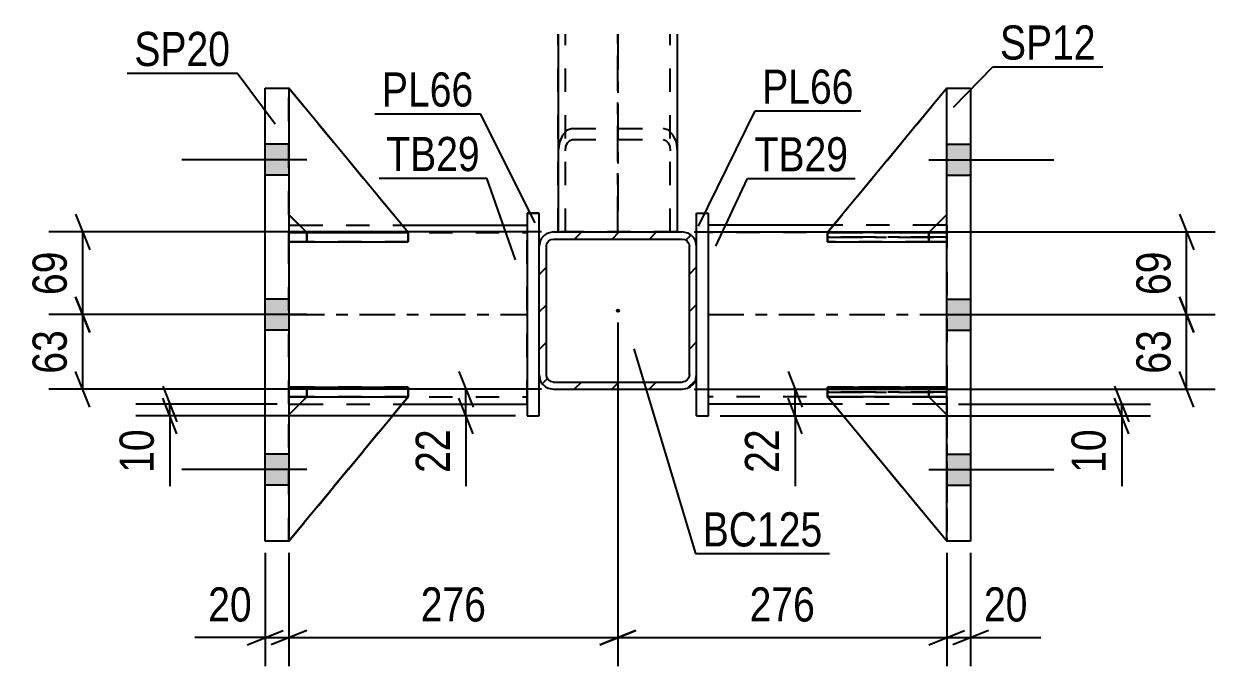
# Model space of a CAD drawing. Header units: millimetres. Extents: x -123 to 718, y -437 to 157.
# Drawn here: x 180.5 to 280.5, y -323.8 to -269.9 of the extents above; entities that cross this region are included whole.
import ezdxf

# ---------------------------------------------------------------- set-up
doc = ezdxf.new("R2010")
doc.units = ezdxf.units.MM
doc.linetypes.add('DXK_LINE_DOT2', pattern=[3.9198, 1.9599, -1.9599])
doc.linetypes.add('DXK_LINE_DOT3', pattern=[5.9187, 2.979, -0.9799, 0.9799, -0.9799])
doc.styles.add('Arial Narrow', font='ARIALN.TTF', dxfattribs={"height": 0.2})

# ---------------------------------------------------------------- blocks, each defined once
blk = doc.blocks.new('Part-232816598-21380 - 1372')
at = {"color": 2, "linetype": 'Continuous'}
for p, q in [((202.721, -275.3), (202.721, -275.3)), ((202.721, -275.3), (202.721, -275.302)), ((202.723, -275.302), (202.721, -275.3)), ((212.721, -287.41), (202.727, -275.307)), ((204.211, -287.4), (202.727, -285.916)), ((211.474, -287.41), (212.721, -287.41)), ((212.721, -287.41), (212.721, -287.41))]:
    blk.add_line(p, q, dxfattribs=at)
at = {"color": 7, "linetype": 'DXK_LINE_DOT2'}
for p, q in [((202.721, -275.3), (212.721, -287.41)), ((202.721, -285.91), (202.721, -275.302)), ((202.727, -275.307), (202.723, -275.302)), ((204.221, -287.41), (202.721, -285.91)), ((202.727, -285.916), (202.721, -285.91)), ((204.221, -287.41), (204.211, -287.4)), ((212.721, -287.41), (204.221, -287.41)), ((204.221, -287.41), (204.221, -287.41)), ((204.221, -287.41), (211.474, -287.41))]:
    blk.add_line(p, q, dxfattribs=at)
blk = doc.blocks.new('Bolt-232816598-21388 - 1372')
at = {"linetype": 'Continuous'}
for points in [[(202.727, -282.602), (202.727, -280.002), (200.727, -280.002), (200.727, -282.602)], [(202.727, -282.602), (202.727, -280.002), (200.727, -280.002), (200.727, -282.602)], [(202.727, -282.602), (202.727, -280.002), (200.727, -280.002), (200.727, -282.602)], [(202.727, -295.602), (202.727, -293.002), (200.727, -293.002), (200.727, -295.602)], [(202.727, -295.602), (202.727, -293.002), (200.727, -293.002), (200.727, -295.602)], [(202.727, -308.602), (202.727, -306.002), (200.727, -306.002), (200.727, -308.602)], [(202.727, -308.602), (202.727, -306.002), (200.727, -306.002), (200.727, -308.602)], [(202.727, -308.602), (202.727, -306.002), (200.727, -306.002), (200.727, -308.602)]]:
    blk.add_hatch(color=1, dxfattribs=at).paths.add_polyline_path(points)
at = {"color": 1, "linetype": 'Continuous'}
for p, q in [((202.727, -280.002), (200.727, -280.002)), ((202.727, -280.002), (200.727, -280.002)), ((202.727, -280.002), (200.727, -280.002)), ((204.227, -281.302), (193.727, -281.302)), ((204.227, -281.302), (193.727, -281.302)), ((204.227, -281.302), (193.727, -281.302)), ((202.727, -282.602), (200.727, -282.602)), ((202.727, -282.602), (200.727, -282.602)), ((202.727, -282.602), (200.727, -282.602)), ((202.727, -293.002), (200.727, -293.002)), ((202.727, -293.002), (200.727, -293.002)), ((204.227, -294.302), (193.727, -294.302)), ((204.227, -294.302), (193.727, -294.302)), ((202.727, -295.602), (200.727, -295.602)), ((202.727, -295.602), (200.727, -295.602)), ((202.727, -306.002), (200.727, -306.002)), ((202.727, -306.002), (200.727, -306.002)), ((202.727, -306.002), (200.727, -306.002)), ((204.227, -307.302), (193.727, -307.302)), ((204.227, -307.302), (193.727, -307.302)), ((204.227, -307.302), (193.727, -307.302)), ((202.727, -308.602), (200.727, -308.602)), ((202.727, -308.602), (200.727, -308.602)), ((202.727, -308.602), (200.727, -308.602))]:
    blk.add_line(p, q, dxfattribs=at)
blk = doc.blocks.new('Bolt-232816598-1386 - 1372')
at = {"linetype": 'Continuous'}
for points in [[(259.928, -282.602), (259.928, -280.002), (257.928, -280.002), (257.928, -282.602)], [(259.928, -282.602), (259.928, -280.002), (257.928, -280.002), (257.928, -282.602)], [(259.928, -282.602), (259.928, -280.002), (257.928, -280.002), (257.928, -282.602)], [(259.928, -295.602), (259.928, -293.002), (257.928, -293.002), (257.928, -295.602)], [(259.928, -295.602), (259.928, -293.002), (257.928, -293.002), (257.928, -295.602)], [(259.928, -308.602), (259.928, -306.002), (257.928, -306.002), (257.928, -308.602)], [(259.928, -308.602), (259.928, -306.002), (257.928, -306.002), (257.928, -308.602)], [(259.928, -308.602), (259.928, -306.002), (257.928, -306.002), (257.928, -308.602)]]:
    blk.add_hatch(color=1, dxfattribs=at).paths.add_polyline_path(points)
at = {"color": 1, "linetype": 'Continuous'}
for p, q in [((257.928, -280.002), (259.928, -280.002)), ((257.928, -280.002), (259.928, -280.002)), ((257.928, -280.002), (259.928, -280.002)), ((256.428, -281.302), (266.928, -281.302)), ((256.428, -281.302), (266.928, -281.302)), ((256.428, -281.302), (266.928, -281.302)), ((257.928, -282.602), (259.928, -282.602)), ((257.928, -282.602), (259.928, -282.602)), ((257.928, -282.602), (259.928, -282.602)), ((257.928, -293.002), (259.928, -293.002)), ((257.928, -293.002), (259.928, -293.002)), ((256.428, -294.302), (266.928, -294.302)), ((256.428, -294.302), (266.928, -294.302)), ((257.928, -295.602), (259.928, -295.602)), ((257.928, -295.602), (259.928, -295.602)), ((257.928, -306.002), (259.928, -306.002)), ((257.928, -306.002), (259.928, -306.002)), ((257.928, -306.002), (259.928, -306.002)), ((256.428, -307.302), (266.928, -307.302)), ((256.428, -307.302), (266.928, -307.302)), ((256.428, -307.302), (266.928, -307.302)), ((257.928, -308.602), (259.928, -308.602)), ((257.928, -308.602), (259.928, -308.602)), ((257.928, -308.602), (259.928, -308.602))]:
    blk.add_line(p, q, dxfattribs=at)
blk = doc.blocks.new('Part-232816598-1447 - 1372')
at = {"color": 2, "linetype": 'Continuous'}
for p, q in [((225.327, -270.766), (225.327, -287.363)), ((235.327, -287.363), (235.327, -270.766))]:
    blk.add_line(p, q, dxfattribs=at)
at = {"color": 7, "linetype": 'DXK_LINE_DOT2'}
for p, q in [((225.927, -287.363), (225.927, -270.766)), ((234.727, -287.363), (234.727, -270.766)), ((225.327, -287.363), (235.327, -287.363)), ((225.327, -287.363), (225.418, -287.363))]:
    blk.add_line(p, q, dxfattribs=at)
at = {"color": 7, "linetype": 'DXK_LINE_DOT3'}
blk.add_line((230.327, -287.363), (230.327, -270.766), dxfattribs=at)
blk = doc.blocks.new('Part-232816598-1449 - 1372')
at = {"color": 7, "linetype": 'DXK_LINE_DOT2'}
for p, q in [((225.327, -287.363), (225.327, -270.766)), ((225.927, -287.363), (225.927, -270.766)), ((234.727, -287.363), (234.727, -270.766)), ((235.327, -287.363), (235.327, -270.766)), ((226.068, -278.828), (225.678, -279.232)), ((226.527, -278.687), (226.068, -278.828)), ((226.527, -278.687), (234.127, -278.687)), ((234.586, -278.828), (234.127, -278.687)), ((234.975, -279.232), (234.586, -278.828)), ((225.418, -279.835), (225.327, -280.547)), ((225.678, -279.232), (225.418, -279.835)), ((225.973, -280.191), (226.103, -279.889)), ((226.103, -279.889), (226.297, -279.688)), ((226.297, -279.688), (226.527, -279.617)), ((226.527, -279.617), (234.127, -279.617)), ((234.127, -279.617), (234.356, -279.688)), ((234.356, -279.688), (234.551, -279.889)), ((234.551, -279.889), (234.681, -280.191)), ((235.236, -279.835), (234.975, -279.232)), ((235.327, -280.547), (235.236, -279.835)), ((225.927, -280.547), (225.973, -280.191)), ((234.681, -280.191), (234.727, -280.547)), ((235.327, -287.363), (225.327, -287.363))]:
    blk.add_line(p, q, dxfattribs=at)
at = {"color": 7, "linetype": 'DXK_LINE_DOT3'}
blk.add_line((230.327, -270.766), (230.327, -286.438), dxfattribs=at)
blk = doc.blocks.new('Part-232816598-1547 - 1372')
at = {"color": 2, "linetype": 'Continuous'}
for p, q in [((257.928, -313.302), (257.928, -275.302)), ((257.928, -275.302), (259.928, -275.302)), ((259.928, -275.302), (259.928, -313.302)), ((259.928, -313.302), (257.928, -313.302))]:
    blk.add_line(p, q, dxfattribs=at)
blk = doc.blocks.new('Part-232816598-1478 - 1372')
at = {"color": 2, "linetype": 'Continuous'}
for p, q in [((248.429, -286.802), (237.927, -286.802)), ((257.928, -286.802), (257.035, -286.802)), ((248.417, -301.802), (237.927, -301.802)), ((257.928, -301.802), (257.02, -301.802))]:
    blk.add_line(p, q, dxfattribs=at)
at = {"color": 7, "linetype": 'DXK_LINE_DOT2'}
for p, q in [((237.927, -301.802), (237.927, -286.802)), ((257.035, -286.802), (248.429, -286.802)), ((257.928, -286.802), (257.928, -301.802)), ((257.928, -287.402), (237.927, -287.402)), ((257.928, -301.202), (237.927, -301.202)), ((257.02, -301.802), (248.417, -301.802))]:
    blk.add_line(p, q, dxfattribs=at)
at = {"color": 7, "linetype": 'DXK_LINE_DOT3'}
blk.add_line((237.927, -294.302), (257.928, -294.302), dxfattribs=at)
blk = doc.blocks.new('Part-232816598-21383 - 1372')
at = {"color": 2, "linetype": 'Continuous'}
for p, q in [((202.721, -301.2), (202.721, -300.4)), ((202.727, -300.4), (212.721, -300.4)), ((212.721, -301.2), (212.721, -300.4)), ((202.721, -301.2), (202.721, -301.2)), ((202.727, -301.2), (212.721, -301.2))]:
    blk.add_line(p, q, dxfattribs=at)
at = {"color": 7, "linetype": 'DXK_LINE_DOT2'}
for p, q in [((204.221, -300.4), (202.721, -300.4)), ((202.721, -300.4), (202.727, -300.4)), ((204.221, -301.2), (204.221, -300.4)), ((212.721, -300.4), (204.221, -300.4)), ((202.721, -301.2), (204.221, -301.2)), ((202.721, -301.2), (202.727, -301.2)), ((204.221, -301.2), (212.721, -301.2))]:
    blk.add_line(p, q, dxfattribs=at)
blk = doc.blocks.new('Part-232816598-1493 - 1372')
at = {"color": 2, "linetype": 'Continuous'}
for p, q in [((236.927, -285.8), (237.927, -285.8)), ((236.927, -288.565), (236.927, -285.8)), ((237.927, -302.8), (237.927, -285.8)), ((236.927, -302.8), (236.927, -299.361)), ((236.927, -302.8), (237.927, -302.8))]:
    blk.add_line(p, q, dxfattribs=at)
at = {"color": 7, "linetype": 'DXK_LINE_DOT2'}
for p, q in [((236.927, -285.8), (237.927, -285.8)), ((236.927, -299.361), (236.927, -288.565)), ((236.927, -302.8), (237.927, -302.8))]:
    blk.add_line(p, q, dxfattribs=at)
at = {"color": 7, "linetype": 'DXK_LINE_DOT3'}
blk.add_line((237.427, -294.3), (237.427, -294.3), dxfattribs=at)
blk = doc.blocks.new('Part-232816598-1498 - 1372')
at = {"color": 2, "linetype": 'Continuous'}
for p, q in [((222.727, -285.8), (223.727, -285.8)), ((222.727, -285.8), (222.727, -302.8)), ((223.727, -288.561), (223.727, -285.8)), ((223.727, -302.8), (223.727, -299.365)), ((222.727, -302.8), (223.727, -302.8))]:
    blk.add_line(p, q, dxfattribs=at)
at = {"color": 7, "linetype": 'DXK_LINE_DOT2'}
for p, q in [((223.727, -285.8), (222.727, -285.8)), ((223.727, -299.365), (223.727, -288.561)), ((222.727, -302.8), (223.727, -302.8))]:
    blk.add_line(p, q, dxfattribs=at)
at = {"color": 7, "linetype": 'DXK_LINE_DOT3'}
blk.add_line((223.227, -294.3), (223.227, -294.3), dxfattribs=at)
blk = doc.blocks.new('Part-232816598-1503 - 1372')
at = {"color": 2, "linetype": 'Continuous'}
for p, q in [((202.727, -286.802), (203.614, -286.802)), ((212.22, -286.802), (222.727, -286.802)), ((202.727, -301.802), (203.629, -301.802)), ((212.232, -301.802), (222.727, -301.802))]:
    blk.add_line(p, q, dxfattribs=at)
at = {"color": 7, "linetype": 'DXK_LINE_DOT2'}
for p, q in [((202.727, -301.802), (202.727, -286.802)), ((203.614, -286.802), (212.22, -286.802)), ((222.727, -301.802), (222.727, -286.802)), ((202.727, -287.402), (222.727, -287.402)), ((202.727, -301.202), (222.727, -301.202)), ((203.629, -301.802), (212.232, -301.802))]:
    blk.add_line(p, q, dxfattribs=at)
at = {"color": 7, "linetype": 'DXK_LINE_DOT3'}
blk.add_line((202.727, -294.302), (222.727, -294.302), dxfattribs=at)
blk = doc.blocks.new('Part-232816598-1506 - 1372')
at = {"color": 7, "linetype": 'DXK_LINE_DOT2'}
for p, q in [((247.927, -301.21), (256.427, -301.21)), ((257.927, -313.3), (247.927, -301.21)), ((247.927, -301.21), (247.927, -301.21)), ((256.427, -301.21), (247.927, -301.21)), ((247.927, -301.21), (257.927, -313.3)), ((256.427, -301.21), (257.927, -302.71)), ((256.427, -301.21), (256.427, -301.21)), ((257.927, -302.71), (256.427, -301.21)), ((257.927, -302.71), (257.927, -313.3))]:
    blk.add_line(p, q, dxfattribs=at)
at = {"color": 7, "linetype": 'DXK_LINE_DOT3'}
for p, q in [((247.927, -301.21), (257.927, -301.21)), ((257.927, -301.21), (257.927, -313.3))]:
    blk.add_line(p, q, dxfattribs=at)
blk = doc.blocks.new('Part-232816598-1509 - 1372')
at = {"color": 2, "linetype": 'Continuous'}
for p, q in [((247.927, -301.21), (247.927, -301.21)), ((256.427, -301.21), (247.927, -301.21)), ((257.927, -313.3), (247.927, -301.21)), ((256.427, -301.21), (256.427, -301.21)), ((256.427, -301.21), (257.927, -302.71))]:
    blk.add_line(p, q, dxfattribs=at)
at = {"color": 7, "linetype": 'DXK_LINE_DOT2'}
for p, q in [((247.927, -301.21), (256.427, -301.21)), ((257.927, -313.3), (247.927, -301.21)), ((256.427, -301.21), (257.927, -302.71)), ((257.927, -302.71), (257.927, -313.3))]:
    blk.add_line(p, q, dxfattribs=at)
at = {"color": 7, "linetype": 'DXK_LINE_DOT3'}
for p, q in [((247.927, -301.21), (257.927, -301.21)), ((257.927, -301.21), (257.927, -313.3))]:
    blk.add_line(p, q, dxfattribs=at)
blk = doc.blocks.new('Part-232816598-1512 - 1372')
at = {"color": 7, "linetype": 'DXK_LINE_DOT2'}
for p, q in [((257.927, -275.3), (247.927, -287.41)), ((247.927, -287.41), (257.927, -275.3)), ((257.927, -285.91), (257.927, -275.3)), ((256.427, -287.41), (257.927, -285.91)), ((256.427, -287.41), (257.927, -285.91)), ((247.927, -287.41), (256.427, -287.41)), ((247.927, -287.41), (247.927, -287.41)), ((256.427, -287.41), (247.927, -287.41)), ((256.427, -287.41), (256.427, -287.41))]:
    blk.add_line(p, q, dxfattribs=at)
at = {"color": 7, "linetype": 'DXK_LINE_DOT3'}
for p, q in [((257.927, -287.41), (257.927, -275.3)), ((247.927, -287.41), (257.927, -287.41))]:
    blk.add_line(p, q, dxfattribs=at)
blk = doc.blocks.new('Part-232816598-1515 - 1372')
at = {"color": 2, "linetype": 'Continuous'}
for p, q in [((257.927, -275.3), (247.927, -287.41)), ((257.927, -275.302), (257.927, -275.3)), ((257.927, -275.3), (257.927, -275.3)), ((256.437, -287.4), (257.927, -285.91)), ((249.175, -287.41), (247.927, -287.41)), ((247.927, -287.41), (247.927, -287.41))]:
    blk.add_line(p, q, dxfattribs=at)
at = {"color": 7, "linetype": 'DXK_LINE_DOT2'}
for p, q in [((257.927, -275.3), (247.927, -287.41)), ((257.927, -285.91), (257.927, -275.302)), ((256.427, -287.41), (257.927, -285.91)), ((256.427, -287.41), (247.927, -287.41)), ((256.427, -287.41), (249.175, -287.41)), ((256.427, -287.41), (256.437, -287.4)), ((256.427, -287.41), (256.427, -287.41))]:
    blk.add_line(p, q, dxfattribs=at)
at = {"color": 7, "linetype": 'DXK_LINE_DOT3'}
for p, q in [((257.927, -287.41), (257.927, -275.3)), ((247.927, -287.41), (257.927, -287.41))]:
    blk.add_line(p, q, dxfattribs=at)
blk = doc.blocks.new('Part-232816598-1516 - 1372')
at = {"color": 7, "linetype": 'DXK_LINE_DOT2'}
for p, q in [((247.928, -301.2), (247.928, -300.4)), ((247.928, -300.4), (256.428, -300.4)), ((257.927, -300.4), (247.928, -300.4)), ((256.428, -301.2), (256.428, -300.4)), ((256.428, -300.4), (257.928, -300.4)), ((257.927, -301.2), (257.927, -300.4)), ((257.927, -300.4), (257.928, -300.4)), ((257.928, -301.2), (257.928, -300.4)), ((256.428, -301.2), (247.928, -301.2)), ((247.928, -301.2), (257.927, -301.2)), ((257.928, -301.2), (256.428, -301.2)), ((257.927, -301.2), (257.928, -301.2))]:
    blk.add_line(p, q, dxfattribs=at)
at = {"color": 7, "linetype": 'DXK_LINE_DOT3'}
for p, q in [((257.928, -300.8), (247.928, -300.8)), ((247.928, -300.8), (257.927, -300.8))]:
    blk.add_line(p, q, dxfattribs=at)
blk = doc.blocks.new('Part-232816598-1517 - 1372')
at = {"color": 7, "linetype": 'DXK_LINE_DOT2'}
for p, q in [((247.928, -288.2), (247.928, -287.4)), ((247.928, -287.4), (256.428, -287.4)), ((257.927, -287.4), (247.928, -287.4)), ((256.428, -288.2), (256.428, -287.4)), ((256.428, -287.4), (257.928, -287.4)), ((257.927, -288.2), (257.927, -287.4)), ((257.927, -287.4), (257.928, -287.4)), ((257.928, -288.2), (257.928, -287.4)), ((256.428, -288.2), (247.928, -288.2)), ((247.928, -288.2), (257.927, -288.2)), ((257.928, -288.2), (256.428, -288.2)), ((257.927, -288.2), (257.928, -288.2))]:
    blk.add_line(p, q, dxfattribs=at)
at = {"color": 7, "linetype": 'DXK_LINE_DOT3'}
for p, q in [((257.928, -287.8), (247.928, -287.8)), ((247.928, -287.8), (257.927, -287.8))]:
    blk.add_line(p, q, dxfattribs=at)
blk = doc.blocks.new('Part-232816598-1518 - 1372')
at = {"color": 2, "linetype": 'Continuous'}
for p, q in [((247.928, -300.4), (257.928, -300.4)), ((247.928, -300.4), (247.928, -301.2)), ((257.928, -300.4), (257.928, -300.4)), ((257.928, -301.2), (257.928, -300.4)), ((257.928, -301.2), (247.928, -301.2))]:
    blk.add_line(p, q, dxfattribs=at)
at = {"color": 7, "linetype": 'DXK_LINE_DOT2'}
for p, q in [((256.428, -300.4), (247.928, -300.4)), ((257.928, -300.4), (256.428, -300.4)), ((256.428, -300.4), (256.428, -301.2)), ((257.928, -300.4), (257.928, -300.4)), ((247.928, -301.2), (256.428, -301.2)), ((256.428, -301.2), (257.928, -301.2))]:
    blk.add_line(p, q, dxfattribs=at)
blk = doc.blocks.new('Part-232816598-1519 - 1372')
at = {"color": 2, "linetype": 'Continuous'}
for p, q in [((247.936, -287.4), (247.928, -287.4)), ((247.928, -287.4), (247.928, -288.2)), ((257.928, -287.4), (249.175, -287.4)), ((257.928, -287.4), (257.928, -287.4)), ((257.928, -287.4), (257.928, -288.2)), ((247.928, -288.2), (257.928, -288.2))]:
    blk.add_line(p, q, dxfattribs=at)
at = {"color": 7, "linetype": 'DXK_LINE_DOT2'}
for p, q in [((249.175, -287.4), (247.936, -287.4)), ((256.428, -287.4), (247.936, -287.4)), ((256.428, -287.4), (257.928, -287.4)), ((256.428, -287.4), (256.428, -288.2)), ((257.928, -287.4), (257.928, -287.4)), ((247.928, -288.2), (256.428, -288.2)), ((256.428, -288.2), (257.928, -288.2))]:
    blk.add_line(p, q, dxfattribs=at)
blk = doc.blocks.new('Part-232816598-1586 - 1372')
at = {"linetype": 'Continuous'}
h = blk.add_hatch(dxfattribs=at)
h.set_pattern_fill('', scale=0.7, style=0, pattern_type=0)
h.set_pattern_definition([(45, (236.186, -300.4716), (-1.57154, 1.57154), [])])
h.paths.add_polyline_path([(235.727, -300.563), (236.186, -300.472), (236.575, -300.212), (236.836, -299.822), (236.927, -299.363), (236.927, -288.563), (236.836, -288.104), (236.575, -287.714), (236.186, -287.454), (235.727, -287.363), (224.927, -287.363), (224.468, -287.454), (224.078, -287.714), (223.818, -288.104), (223.727, -288.563), (223.727, -299.363), (223.818, -299.822), (224.078, -300.212), (224.468, -300.472), (224.927, -300.563)])
h.paths.add_polyline_path([(224.927, -299.963), (224.697, -299.917), (224.503, -299.787), (224.373, -299.593), (224.327, -299.363), (224.327, -288.563), (224.373, -288.333), (224.503, -288.139), (224.697, -288.009), (224.927, -287.963), (235.727, -287.963), (235.956, -288.009), (236.151, -288.139), (236.281, -288.333), (236.327, -288.563), (236.327, -299.363), (236.281, -299.593), (236.151, -299.787), (235.956, -299.917), (235.727, -299.963)])
blk.add_hatch(color=30, dxfattribs=at).paths.add_polyline_path([(230.327, -294.063, -1), (230.327, -293.863, -1)])
at = {"color": 2, "linetype": 'Continuous'}
for p, q in [((224.927, -287.363), (224.468, -287.454)), ((224.927, -287.363), (235.727, -287.363)), ((236.186, -287.454), (235.727, -287.363)), ((223.818, -288.104), (223.727, -288.563)), ((223.727, -299.363), (223.727, -288.563)), ((224.327, -288.563), (224.373, -288.333)), ((224.327, -299.363), (224.327, -288.563)), ((224.373, -288.333), (224.503, -288.139)), ((224.503, -288.139), (224.697, -288.009)), ((224.697, -288.009), (224.927, -287.963)), ((224.927, -287.963), (235.727, -287.963)), ((235.727, -287.963), (235.956, -288.009)), ((235.956, -288.009), (236.151, -288.139)), ((236.151, -288.139), (236.281, -288.333)), ((236.281, -288.333), (236.327, -288.563)), ((236.327, -299.363), (236.327, -288.563)), ((236.927, -288.563), (236.836, -288.104)), ((236.927, -299.363), (236.927, -288.563)), ((223.727, -299.363), (223.818, -299.822)), ((224.373, -299.593), (224.327, -299.363)), ((224.503, -299.787), (224.373, -299.593)), ((224.697, -299.917), (224.503, -299.787)), ((224.927, -299.963), (224.697, -299.917)), ((235.956, -299.917), (235.727, -299.963)), ((236.151, -299.787), (235.956, -299.917)), ((236.281, -299.593), (236.151, -299.787)), ((236.327, -299.363), (236.281, -299.593)), ((236.836, -299.822), (236.927, -299.363)), ((224.468, -300.472), (224.927, -300.563)), ((224.927, -299.963), (235.727, -299.963)), ((224.927, -300.563), (235.727, -300.563)), ((235.727, -300.563), (236.186, -300.472))]:
    blk.add_line(p, q, dxfattribs=at)
at = {"color": 7, "linetype": 'DXK_LINE_DOT3'}
blk.add_line((230.327, -293.963), (230.327, -293.963), dxfattribs=at)
at = {"color": 30, "linetype": 'DXK_LINE_DOT3'}
blk.add_line((230.327, -293.963), (230.327, -293.963), dxfattribs=at)
at = {"color": 30, "linetype": 'Continuous'}
blk.add_circle((230.327, -293.963), 0.1, dxfattribs=at)
at = {"color": 2, "linetype": 'Continuous'}
for centre, start, end in [((224.927, -288.563), 112.5, 157.5), ((235.727, -288.563), 22.5, 67.5), ((224.927, -299.363), 202.5, 247.5), ((235.727, -299.363), 292.5, 337.5)]:
    blk.add_arc(centre, 1.2, start, end, dxfattribs=at)
blk = doc.blocks.new('Part-232816598-21377 - 1372')
at = {"color": 7, "linetype": 'DXK_LINE_DOT2'}
for p, q in [((204.221, -301.21), (202.721, -302.71)), ((202.721, -313.3), (212.721, -301.21)), ((202.721, -302.71), (204.221, -301.21)), ((212.721, -301.21), (202.721, -313.3)), ((212.721, -301.21), (204.221, -301.21)), ((204.221, -301.21), (204.221, -301.21)), ((204.221, -301.21), (212.721, -301.21)), ((212.721, -301.21), (212.721, -301.21)), ((202.721, -302.71), (202.721, -313.3))]:
    blk.add_line(p, q, dxfattribs=at)
blk = doc.blocks.new('Part-232816598-21378 - 1372')
at = {"color": 7, "linetype": 'DXK_LINE_DOT2'}
for p, q in [((202.721, -302.71), (204.221, -301.21)), ((202.721, -313.3), (212.721, -301.21)), ((204.221, -301.21), (212.721, -301.21)), ((202.721, -302.71), (202.727, -302.704)), ((202.721, -313.3), (202.721, -302.71)), ((202.721, -313.3), (202.727, -313.293))]:
    blk.add_line(p, q, dxfattribs=at)
at = {"color": 2, "linetype": 'Continuous'}
for p, q in [((202.727, -302.704), (204.221, -301.21)), ((202.727, -313.293), (212.721, -301.21)), ((204.221, -301.21), (212.721, -301.21)), ((204.221, -301.21), (204.221, -301.21)), ((212.721, -301.21), (212.721, -301.21))]:
    blk.add_line(p, q, dxfattribs=at)
blk = doc.blocks.new('Part-232816598-21379 - 1372')
at = {"color": 7, "linetype": 'DXK_LINE_DOT2'}
for p, q in [((202.721, -285.91), (202.721, -275.3)), ((202.721, -275.3), (212.721, -287.41)), ((202.721, -275.3), (212.721, -287.41)), ((204.221, -287.41), (202.721, -285.91)), ((204.221, -287.41), (202.721, -285.91)), ((212.721, -287.41), (204.221, -287.41)), ((204.221, -287.41), (204.221, -287.41)), ((204.221, -287.41), (212.721, -287.41)), ((212.721, -287.41), (212.721, -287.41))]:
    blk.add_line(p, q, dxfattribs=at)
blk = doc.blocks.new('Part-232816598-21381 - 1372')
at = {"color": 7, "linetype": 'DXK_LINE_DOT2'}
for p, q in [((202.721, -300.4), (204.221, -300.4)), ((212.721, -300.4), (202.721, -300.4)), ((202.721, -300.4), (202.721, -300.4)), ((202.721, -300.4), (202.721, -301.2)), ((202.721, -300.4), (202.721, -301.2)), ((204.221, -300.4), (212.721, -300.4)), ((204.221, -300.4), (204.221, -301.2)), ((212.721, -300.4), (212.721, -301.2)), ((204.221, -301.2), (202.721, -301.2)), ((202.721, -301.2), (212.721, -301.2)), ((202.721, -301.2), (202.721, -301.2)), ((212.721, -301.2), (204.221, -301.2))]:
    blk.add_line(p, q, dxfattribs=at)
blk = doc.blocks.new('Part-232816598-21382 - 1372')
at = {"color": 7, "linetype": 'DXK_LINE_DOT2'}
for p, q in [((202.721, -287.4), (204.221, -287.4)), ((212.721, -287.4), (202.721, -287.4)), ((202.721, -287.4), (202.721, -287.4)), ((202.721, -287.4), (202.721, -288.2)), ((202.721, -287.4), (202.721, -288.2)), ((204.221, -287.4), (212.721, -287.4)), ((204.221, -287.4), (204.221, -288.2)), ((212.721, -287.4), (212.721, -288.2)), ((204.221, -288.2), (202.721, -288.2)), ((202.721, -288.2), (212.721, -288.2)), ((202.721, -288.2), (202.721, -288.2)), ((212.721, -288.2), (204.221, -288.2))]:
    blk.add_line(p, q, dxfattribs=at)
blk = doc.blocks.new('Part-232816598-21384 - 1372')
at = {"color": 2, "linetype": 'Continuous'}
for p, q in [((202.721, -288.2), (202.721, -287.4)), ((202.727, -287.4), (211.474, -287.4)), ((212.721, -287.4), (212.713, -287.4)), ((212.721, -288.2), (212.721, -287.4)), ((202.721, -288.2), (202.721, -288.2)), ((202.727, -288.2), (212.721, -288.2))]:
    blk.add_line(p, q, dxfattribs=at)
at = {"color": 7, "linetype": 'DXK_LINE_DOT2'}
for p, q in [((204.221, -287.4), (202.721, -287.4)), ((202.721, -287.4), (202.727, -287.4)), ((204.221, -288.2), (204.221, -287.4)), ((204.221, -287.4), (212.713, -287.4)), ((202.721, -288.2), (204.221, -288.2)), ((202.721, -288.2), (202.727, -288.2)), ((204.221, -288.2), (212.721, -288.2))]:
    blk.add_line(p, q, dxfattribs=at)
blk = doc.blocks.new('Part-232816598-21385 - 1372')
at = {"color": 2, "linetype": 'Continuous'}
for p, q in [((200.727, -275.302), (202.727, -275.302)), ((200.727, -313.302), (200.727, -275.302)), ((202.727, -275.302), (202.727, -313.302)), ((202.727, -313.302), (200.727, -313.302))]:
    blk.add_line(p, q, dxfattribs=at)
blk = doc.blocks.new('StraightDimension-232816598-66587 - 1372')
at = {"color": 7, "linetype": 'Continuous'}
for p, q in [((184.823, -285.863), (186.023, -288.863)), ((223.927, -287.363), (182.573, -287.363)), ((185.423, -294.302), (185.423, -287.363)), ((186.023, -295.802), (184.823, -292.802)), ((194.423, -294.302), (182.573, -294.302))]:
    blk.add_line(p, q, dxfattribs=at)
at = {"color": 0}
blk.add_wipeout([(184.673, -288.405), (180.473, -288.405), (180.473, -293.261), (184.673, -293.261)], dxfattribs=at)
at = {"color": 3, "style": 'Arial Narrow'}
blk.add_text('69', height=2.8633, rotation=90.00021, dxfattribs=at).set_placement((184.073, -292.661))
blk = doc.blocks.new('StraightDimension-232816598-66639 - 1372')
at = {"color": 7, "linetype": 'Continuous'}
for p, q in [((244.607, -299.063), (245.807, -302.063)), ((236.727, -300.563), (247.607, -300.563)), ((245.207, -302.8), (245.207, -300.563)), ((245.807, -304.3), (244.607, -301.3)), ((238.927, -302.8), (247.607, -302.8)), ((245.207, -302.8), (245.207, -308.706)), ((245.207, -302.8), (245.207, -308.706))]:
    blk.add_line(p, q, dxfattribs=at)
at = {"color": 0}
blk.add_wipeout([(244.457, -303.325), (240.257, -303.325), (240.257, -308.181), (244.457, -308.181)], dxfattribs=at)
at = {"color": 3, "style": 'Arial Narrow'}
blk.add_text('22', height=2.8633, rotation=90.00021, dxfattribs=at).set_placement((243.857, -307.581))
blk = doc.blocks.new('StraightDimension-232816598-66617 - 1372')
at = {"color": 7, "linetype": 'Continuous'}
for p, q in [((272.017, -300.302), (273.217, -303.302)), ((258.928, -301.802), (275.017, -301.802)), ((273.217, -304.3), (272.017, -301.3)), ((272.617, -302.8), (272.617, -301.802)), ((238.927, -302.8), (275.017, -302.8)), ((272.617, -302.8), (272.617, -308.706)), ((272.617, -302.8), (272.617, -308.706))]:
    blk.add_line(p, q, dxfattribs=at)
at = {"color": 0}
blk.add_wipeout([(271.867, -303.325), (267.667, -303.325), (267.667, -308.181), (271.867, -308.181)], dxfattribs=at)
at = {"color": 3, "style": 'Arial Narrow'}
blk.add_text('10', height=2.8633, rotation=90.00021, dxfattribs=at).set_placement((271.267, -307.581))
blk = doc.blocks.new('StraightDimension-232816598-66588 - 1372')
at = {"color": 7, "linetype": 'Continuous'}
for p, q in [((184.823, -292.802), (186.023, -295.802)), ((194.423, -294.302), (182.573, -294.302)), ((185.423, -300.563), (185.423, -294.302)), ((186.023, -302.063), (184.823, -299.063)), ((223.927, -300.563), (182.573, -300.563))]:
    blk.add_line(p, q, dxfattribs=at)
at = {"color": 0}
blk.add_wipeout([(184.673, -295.005), (180.473, -295.005), (180.473, -299.861), (184.673, -299.861)], dxfattribs=at)
at = {"color": 3, "style": 'Arial Narrow'}
blk.add_text('63', height=2.8633, rotation=90.00021, dxfattribs=at).set_placement((184.073, -299.261))
blk = doc.blocks.new('StraightDimension-232816598-67163 - 1372')
at = {"color": 7, "linetype": 'Continuous'}
for p, q in [((257.927, -314.3), (257.927, -323.8)), ((259.928, -314.3), (259.928, -323.8)), ((256.427, -322), (259.427, -320.8)), ((261.428, -320.8), (258.428, -322)), ((257.927, -321.4), (259.928, -321.4)), ((259.928, -321.4), (265.834, -321.4)), ((259.928, -321.4), (265.834, -321.4))]:
    blk.add_line(p, q, dxfattribs=at)
at = {"color": 0}
blk.add_wipeout([(265.309, -320.65), (265.309, -316.45), (260.453, -316.45), (260.453, -320.65)], dxfattribs=at)
at = {"color": 3, "style": 'Arial Narrow'}
blk.add_text('20', height=2.8633, dxfattribs=at).set_placement((261.053, -320.05))
blk = doc.blocks.new('StraightDimension-232816598-66563 - 1372')
at = {"color": 7, "linetype": 'Continuous'}
for p, q in [((277.457, -285.863), (278.657, -288.863)), ((236.727, -287.363), (280.457, -287.363)), ((278.057, -294.302), (278.057, -287.363)), ((278.657, -295.802), (277.457, -292.802)), ((263.738, -294.302), (280.457, -294.302))]:
    blk.add_line(p, q, dxfattribs=at)
at = {"color": 0}
blk.add_wipeout([(277.307, -288.405), (273.107, -288.405), (273.107, -293.261), (277.307, -293.261)], dxfattribs=at)
at = {"color": 3, "style": 'Arial Narrow'}
blk.add_text('69', height=2.8633, rotation=90.00021, dxfattribs=at).set_placement((276.707, -292.661))
blk = doc.blocks.new('StraightDimension-232816598-66628 - 1372')
at = {"color": 7, "linetype": 'Continuous'}
for p, q in [((216.976, -299.063), (218.176, -302.063)), ((223.927, -300.563), (214.726, -300.563)), ((217.576, -302.8), (217.576, -300.563)), ((218.176, -304.3), (216.976, -301.3)), ((221.727, -302.8), (214.726, -302.8)), ((217.576, -302.8), (217.576, -308.706)), ((217.576, -302.8), (217.576, -308.706))]:
    blk.add_line(p, q, dxfattribs=at)
at = {"color": 0}
blk.add_wipeout([(216.826, -303.325), (212.626, -303.325), (212.626, -308.181), (216.826, -308.181)], dxfattribs=at)
at = {"color": 3, "style": 'Arial Narrow'}
blk.add_text('22', height=2.8633, rotation=90.00021, dxfattribs=at).set_placement((216.226, -307.581))
blk = doc.blocks.new('StraightDimension-232816598-66564 - 1372')
at = {"color": 7, "linetype": 'Continuous'}
for p, q in [((277.457, -292.802), (278.657, -295.802)), ((263.738, -294.302), (280.457, -294.302)), ((278.057, -300.563), (278.057, -294.302)), ((278.657, -302.063), (277.457, -299.063)), ((236.727, -300.563), (280.457, -300.563))]:
    blk.add_line(p, q, dxfattribs=at)
at = {"color": 0}
blk.add_wipeout([(277.307, -295.005), (273.107, -295.005), (273.107, -299.861), (277.307, -299.861)], dxfattribs=at)
at = {"color": 3, "style": 'Arial Narrow'}
blk.add_text('63', height=2.8633, rotation=90.00021, dxfattribs=at).set_placement((276.707, -299.261))
blk = doc.blocks.new('StraightDimension-232816598-66606 - 1372')
at = {"color": 7, "linetype": 'Continuous'}
for p, q in [((192.127, -300.302), (193.327, -303.302)), ((201.727, -301.802), (189.877, -301.802)), ((193.327, -304.3), (192.127, -301.3)), ((192.727, -302.8), (192.727, -301.802)), ((221.727, -302.8), (189.877, -302.8)), ((192.727, -302.8), (192.727, -308.706)), ((192.727, -302.8), (192.727, -308.706))]:
    blk.add_line(p, q, dxfattribs=at)
at = {"color": 0}
blk.add_wipeout([(191.977, -303.325), (187.777, -303.325), (187.777, -308.181), (191.977, -308.181)], dxfattribs=at)
at = {"color": 3, "style": 'Arial Narrow'}
blk.add_text('10', height=2.8633, rotation=90.00021, dxfattribs=at).set_placement((191.377, -307.581))
blk = doc.blocks.new('StraightDimension-232816598-67164 - 1372')
at = {"color": 7, "linetype": 'Continuous'}
for p, q in [((230.327, -294.963), (230.327, -323.8)), ((257.927, -314.3), (257.927, -323.8)), ((231.827, -320.8), (228.827, -322)), ((256.427, -322), (259.427, -320.8)), ((230.327, -321.4), (257.927, -321.4))]:
    blk.add_line(p, q, dxfattribs=at)
at = {"color": 0}
blk.add_wipeout([(247.469, -320.65), (247.469, -316.45), (240.785, -316.45), (240.785, -320.65)], dxfattribs=at)
at = {"color": 3, "style": 'Arial Narrow'}
blk.add_text('276', height=2.8633, dxfattribs=at).set_placement((241.385, -320.05))
blk = doc.blocks.new('StraightDimension-232816598-67165 - 1372')
at = {"color": 7, "linetype": 'Continuous'}
for p, q in [((230.327, -294.963), (230.327, -323.8)), ((202.721, -314.3), (202.721, -323.8)), ((204.221, -320.8), (201.221, -322)), ((228.827, -322), (231.827, -320.8)), ((202.721, -321.4), (230.327, -321.4))]:
    blk.add_line(p, q, dxfattribs=at)
at = {"color": 0}
blk.add_wipeout([(219.866, -320.65), (219.866, -316.45), (213.182, -316.45), (213.182, -320.65)], dxfattribs=at)
at = {"color": 3, "style": 'Arial Narrow'}
blk.add_text('276', height=2.8633, dxfattribs=at).set_placement((213.782, -320.05))
blk = doc.blocks.new('StraightDimension-232816598-67166 - 1372')
at = {"color": 7, "linetype": 'Continuous'}
for p, q in [((200.727, -314.302), (200.727, -323.8)), ((202.721, -314.3), (202.721, -323.8)), ((199.227, -322), (202.227, -320.8)), ((204.221, -320.8), (201.221, -322)), ((200.727, -321.4), (194.821, -321.4)), ((200.727, -321.4), (194.821, -321.4)), ((200.727, -321.4), (202.721, -321.4))]:
    blk.add_line(p, q, dxfattribs=at)
at = {"color": 0}
blk.add_wipeout([(200.202, -320.65), (200.202, -316.45), (195.346, -316.45), (195.346, -320.65)], dxfattribs=at)
at = {"color": 3, "style": 'Arial Narrow'}
blk.add_text('20', height=2.8633, dxfattribs=at).set_placement((195.946, -320.05))
blk = doc.blocks.new('Mark-232816598-1543 - 1372')
at = {"color": 30, "linetype": 'Continuous'}
for p, q in [((258.491, -276.901), (261.793, -273.503)), ((261.793, -273.503), (271.032, -273.503))]:
    blk.add_line(p, q, dxfattribs=at)
at = {"color": 0}
blk.add_wipeout([(270.432, -272.903), (270.432, -269.903), (262.393, -269.903), (262.393, -272.903)], dxfattribs=at)
blk.add_wipeout([(270.432, -272.903), (270.432, -269.903), (262.393, -269.903), (262.393, -272.903)], dxfattribs=at)
at = {"color": 3, "style": 'Arial Narrow'}
blk.add_text('SP12', height=2.8633, dxfattribs=at).set_placement((262.393, -272.903))
blk = doc.blocks.new('Mark-232816598-1474 - 1372')
at = {"color": 30, "linetype": 'Continuous'}
for p, q in [((238.541, -288.562), (241.202, -282.88)), ((241.202, -282.88), (250.257, -282.88))]:
    blk.add_line(p, q, dxfattribs=at)
at = {"color": 0}
blk.add_wipeout([(249.657, -282.28), (249.657, -279.28), (241.802, -279.28), (241.802, -282.28)], dxfattribs=at)
blk.add_wipeout([(249.657, -282.28), (249.657, -279.28), (241.802, -279.28), (241.802, -282.28)], dxfattribs=at)
at = {"color": 3, "style": 'Arial Narrow'}
blk.add_text('TB29', height=2.8633, dxfattribs=at).set_placement((241.802, -282.28))
blk = doc.blocks.new('Mark-232816598-1489 - 1372')
at = {"color": 30, "linetype": 'Continuous'}
for p, q in [((237.084, -286.892), (241.841, -277.206)), ((241.841, -277.206), (250.716, -277.206))]:
    blk.add_line(p, q, dxfattribs=at)
at = {"color": 0}
blk.add_wipeout([(250.116, -276.606), (250.116, -273.606), (242.441, -273.606), (242.441, -276.606)], dxfattribs=at)
blk.add_wipeout([(250.116, -276.606), (250.116, -273.606), (242.441, -273.606), (242.441, -276.606)], dxfattribs=at)
at = {"color": 3, "style": 'Arial Narrow'}
blk.add_text('PL66', height=2.8633, dxfattribs=at).set_placement((242.441, -276.606))
blk = doc.blocks.new('Mark-232816598-1494 - 1372')
at = {"color": 30, "linetype": 'Continuous'}
for p in [(209.928, -277.444), (223.382, -286.606)]:
    blk.add_line(p, (218.803, -277.444), dxfattribs=at)
at = {"color": 0}
blk.add_wipeout([(218.203, -276.844), (218.203, -273.844), (210.528, -273.844), (210.528, -276.844)], dxfattribs=at)
blk.add_wipeout([(218.203, -276.844), (218.203, -273.844), (210.528, -273.844), (210.528, -276.844)], dxfattribs=at)
at = {"color": 3, "style": 'Arial Narrow'}
blk.add_text('PL66', height=2.8633, dxfattribs=at).set_placement((210.528, -276.844))
blk = doc.blocks.new('Mark-232816598-1499 - 1372')
at = {"color": 30, "linetype": 'Continuous'}
for p in [(210.29, -282.859), (221.743, -289.698)]:
    blk.add_line(p, (219.344, -282.859), dxfattribs=at)
at = {"color": 0}
blk.add_wipeout([(218.744, -282.259), (218.744, -279.259), (210.89, -279.259), (210.89, -282.259)], dxfattribs=at)
blk.add_wipeout([(218.744, -282.259), (218.744, -279.259), (210.89, -279.259), (210.89, -282.259)], dxfattribs=at)
at = {"color": 3, "style": 'Arial Narrow'}
blk.add_text('TB29', height=2.8633, dxfattribs=at).set_placement((210.89, -282.259))
blk = doc.blocks.new('Mark-232816598-1582 - 1372')
at = {"color": 30, "linetype": 'Continuous'}
for p, q in [((231.657, -297.162), (236.85, -314.353)), ((236.85, -314.353), (248.099, -314.353))]:
    blk.add_line(p, q, dxfattribs=at)
at = {"color": 0}
blk.add_wipeout([(247.499, -313.753), (247.499, -310.753), (237.45, -310.753), (237.45, -313.753)], dxfattribs=at)
blk.add_wipeout([(247.499, -313.753), (247.499, -310.753), (237.45, -310.753), (237.45, -313.753)], dxfattribs=at)
at = {"color": 3, "style": 'Arial Narrow'}
blk.add_text('BC125', height=2.8633, dxfattribs=at).set_placement((237.45, -313.753))
blk = doc.blocks.new('Mark-232816598-66555 - 1372')
at = {"color": 30, "linetype": 'Continuous'}
for p in [(189.15, -274.043), (201.575, -278.326)]:
    blk.add_line(p, (198.389, -274.043), dxfattribs=at)
at = {"color": 0}
blk.add_wipeout([(197.789, -273.443), (197.789, -270.443), (189.75, -270.443), (189.75, -273.443)], dxfattribs=at)
blk.add_wipeout([(197.789, -273.443), (197.789, -270.443), (189.75, -270.443), (189.75, -273.443)], dxfattribs=at)
at = {"color": 3, "style": 'Arial Narrow'}
blk.add_text('SP20', height=2.8633, dxfattribs=at).set_placement((189.75, -273.443))

msp = doc.modelspace()

# ---------------------------------------------------------------- block references
for name in ['Part-232816598-1447 - 1372', 'Part-232816598-1449 - 1372', 'Part-232816598-21385 - 1372', 'Part-232816598-21380 - 1372', 'Part-232816598-21379 - 1372', 'Part-232816598-1512 - 1372', 'Part-232816598-1515 - 1372', 'Part-232816598-1547 - 1372', 'Bolt-232816598-21388 - 1372', 'Bolt-232816598-1386 - 1372', 'Part-232816598-1498 - 1372', 'Part-232816598-1493 - 1372', 'Part-232816598-1503 - 1372', 'Part-232816598-1478 - 1372', 'Part-232816598-21382 - 1372', 'Part-232816598-21384 - 1372', 'Part-232816598-1586 - 1372', 'Part-232816598-1517 - 1372', 'Part-232816598-1519 - 1372', 'Part-232816598-21383 - 1372', 'Part-232816598-21381 - 1372', 'Part-232816598-1516 - 1372', 'Part-232816598-1518 - 1372', 'Part-232816598-21377 - 1372', 'Part-232816598-21378 - 1372', 'Part-232816598-1506 - 1372', 'Part-232816598-1509 - 1372', 'StraightDimension-232816598-67163 - 1372']:
    msp.add_blockref(name, (0, 0))

# ---------------------------------------------------------------- next in the draw order: block references
for name in ['Mark-232816598-1543 - 1372', 'Mark-232816598-66555 - 1372', 'StraightDimension-232816598-66587 - 1372', 'StraightDimension-232816598-66563 - 1372', 'StraightDimension-232816598-66639 - 1372']:
    msp.add_blockref(name, (0, 0))

# ---------------------------------------------------------------- next in the draw order: block references
for name in ['Mark-232816598-1494 - 1372', 'Mark-232816598-1474 - 1372', 'StraightDimension-232816598-66588 - 1372', 'StraightDimension-232816598-66617 - 1372']:
    msp.add_blockref(name, (0, 0))

# ---------------------------------------------------------------- next in the draw order: block references
for name in ['Mark-232816598-1489 - 1372', 'Mark-232816598-1499 - 1372', 'StraightDimension-232816598-66564 - 1372', 'StraightDimension-232816598-66628 - 1372']:
    msp.add_blockref(name, (0, 0))

# ---------------------------------------------------------------- next in the draw order: block references
for name in ['StraightDimension-232816598-67164 - 1372', 'StraightDimension-232816598-66606 - 1372']:
    msp.add_blockref(name, (0, 0))

# ---------------------------------------------------------------- next in the draw order: block references
msp.add_blockref('StraightDimension-232816598-67165 - 1372', (0, 0))

# ---------------------------------------------------------------- next in the draw order: block references
for name in ['Mark-232816598-1582 - 1372', 'StraightDimension-232816598-67166 - 1372']:
    msp.add_blockref(name, (0, 0))

doc.saveas('drawing.dxf')
